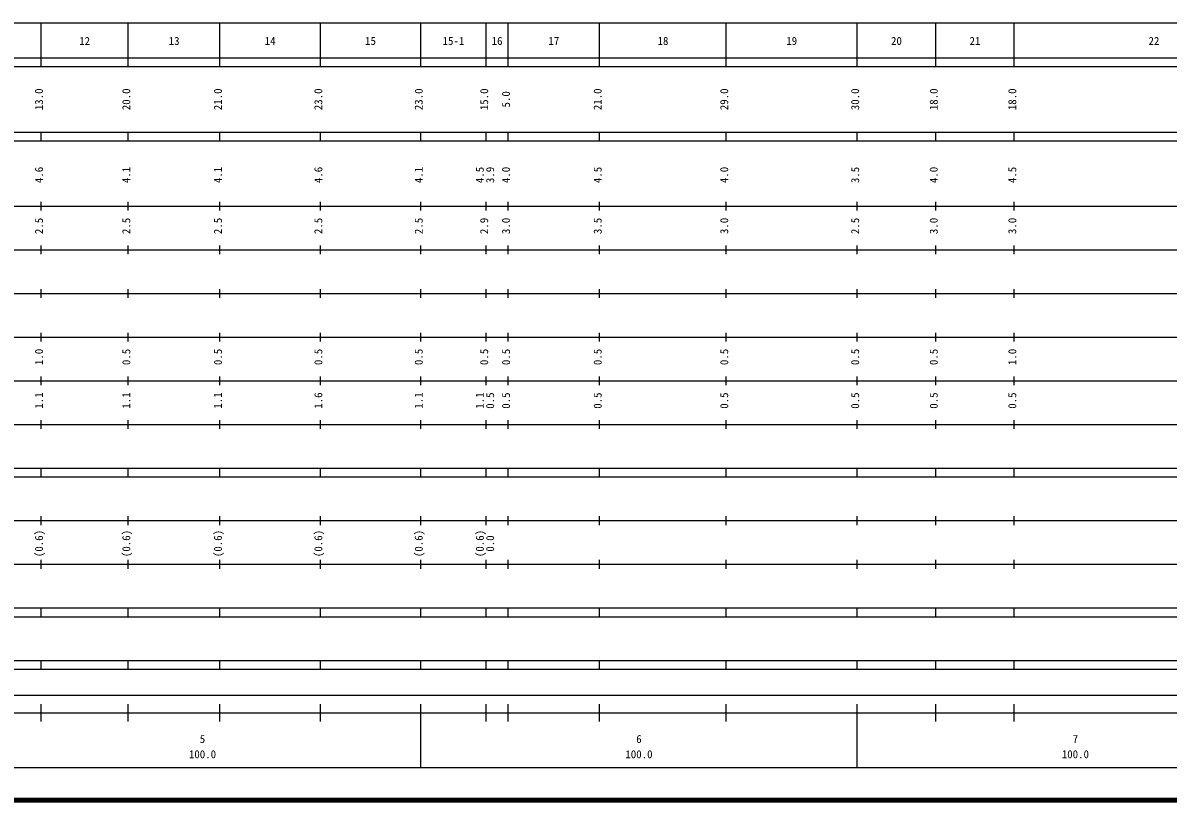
# Model space of a CAD drawing. Units: millimetres on the paper, enlarged 1000 times. Extents: x 40000 to 680000, y 20000 to 380000.
# Drawn here: x 276853 to 539240, y 20000 to 198000 of the extents above; entities that cross this region are included whole.
import ezdxf
from ezdxf.enums import TextEntityAlignment as Align

# ---------------------------------------------------------------- set-up
doc = ezdxf.new("R2010")
doc.units = ezdxf.units.MM
doc.header["$LTSCALE"] = 1000
doc.layers.add('S-TTL', color=2, linetype='Continuous', lineweight=140)
doc.layers.add('S-TTL-BAND', color=7, linetype='Continuous', lineweight=25)
doc.styles.add('ＭＳ ゴシック', font='')
doc.styles.get('ＭＳ ゴシック').set_extended_font_data('MS Gothic')

msp = doc.modelspace()

# ---------------------------------------------------------------- linework, layer by layer
at = {"layer": 'S-TTL'}
msp.add_line((40000, 20000), (680000, 20000), dxfattribs=at)
at = {"layer": 'S-TTL-BAND'}
for p, q in [((68000, 198000), (579000, 198000)), ((281000, 188000), (281000, 198000)), ((301000, 188000), (301000, 198000)), ((322000, 188000), (322000, 198000)), ((345000, 188000), (345000, 198000)), ((368000, 188000), (368000, 198000)), ((383000, 188000), (383000, 198000)), ((388000, 188000), (388000, 198000)), ((409000, 188000), (409000, 198000)), ((438000, 188000), (438000, 198000)), ((468000, 188000), (468000, 198000)), ((486000, 188000), (486000, 198000)), ((504000, 188000), (504000, 198000)), ((40000, 190000), (579000, 190000)), ((40000, 188000), (579000, 188000)), ((40000, 173000), (579000, 173000)), ((40000, 171000), (579000, 171000)), ((281000, 171000), (281000, 173000)), ((301000, 171000), (301000, 173000)), ((322000, 171000), (322000, 173000)), ((345000, 171000), (345000, 173000)), ((368000, 171000), (368000, 173000)), ((383000, 171000), (383000, 173000)), ((388000, 171000), (388000, 173000)), ((409000, 171000), (409000, 173000)), ((438000, 171000), (438000, 173000)), ((468000, 171000), (468000, 173000)), ((486000, 171000), (486000, 173000)), ((504000, 171000), (504000, 173000)), ((40000, 156000), (579000, 156000)), ((281000, 155000), (281000, 157000)), ((301000, 155000), (301000, 157000)), ((322000, 155000), (322000, 157000)), ((345000, 155000), (345000, 157000)), ((368000, 155000), (368000, 157000)), ((383000, 155000), (383000, 157000)), ((388000, 155000), (388000, 157000)), ((409000, 155000), (409000, 157000)), ((438000, 155000), (438000, 157000)), ((468000, 155000), (468000, 157000)), ((486000, 155000), (486000, 157000)), ((504000, 155000), (504000, 157000)), ((281000, 145000), (281000, 147000)), ((301000, 145000), (301000, 147000)), ((322000, 145000), (322000, 147000)), ((345000, 145000), (345000, 147000)), ((368000, 145000), (368000, 147000)), ((383000, 145000), (383000, 147000)), ((388000, 145000), (388000, 147000)), ((409000, 145000), (409000, 147000)), ((438000, 145000), (438000, 147000)), ((468000, 145000), (468000, 147000)), ((486000, 145000), (486000, 147000)), ((504000, 145000), (504000, 147000)), ((46000, 146000), (579000, 146000)), ((281000, 135000), (281000, 137000)), ((301000, 135000), (301000, 137000)), ((322000, 135000), (322000, 137000)), ((345000, 135000), (345000, 137000)), ((368000, 135000), (368000, 137000)), ((383000, 135000), (383000, 137000)), ((388000, 135000), (388000, 137000)), ((409000, 135000), (409000, 137000)), ((438000, 135000), (438000, 137000)), ((468000, 135000), (468000, 137000)), ((486000, 135000), (486000, 137000)), ((504000, 135000), (504000, 137000)), ((52000, 136000), (579000, 136000)), ((46000, 126000), (579000, 126000)), ((281000, 125000), (281000, 127000)), ((301000, 125000), (301000, 127000)), ((322000, 125000), (322000, 127000)), ((345000, 125000), (345000, 127000)), ((368000, 125000), (368000, 127000)), ((383000, 125000), (383000, 127000)), ((388000, 125000), (388000, 127000)), ((409000, 125000), (409000, 127000)), ((438000, 125000), (438000, 127000)), ((468000, 125000), (468000, 127000)), ((486000, 125000), (486000, 127000)), ((504000, 125000), (504000, 127000)), ((52000, 116000), (579000, 116000)), ((281000, 115000), (281000, 117000)), ((301000, 115000), (301000, 117000)), ((322000, 115000), (322000, 117000)), ((345000, 115000), (345000, 117000)), ((368000, 115000), (368000, 117000)), ((383000, 115000), (383000, 117000)), ((388000, 115000), (388000, 117000)), ((409000, 115000), (409000, 117000)), ((438000, 115000), (438000, 117000)), ((468000, 115000), (468000, 117000)), ((486000, 115000), (486000, 117000)), ((504000, 115000), (504000, 117000)), ((46000, 106000), (579000, 106000)), ((281000, 105000), (281000, 107000)), ((301000, 105000), (301000, 107000)), ((322000, 105000), (322000, 107000)), ((345000, 105000), (345000, 107000)), ((368000, 105000), (368000, 107000)), ((383000, 105000), (383000, 107000)), ((388000, 105000), (388000, 107000)), ((409000, 105000), (409000, 107000)), ((438000, 105000), (438000, 107000)), ((468000, 105000), (468000, 107000)), ((486000, 105000), (486000, 107000)), ((504000, 105000), (504000, 107000)), ((40000, 96000), (579000, 96000)), ((281000, 94000), (281000, 96000)), ((301000, 94000), (301000, 96000)), ((322000, 94000), (322000, 96000)), ((345000, 94000), (345000, 96000)), ((368000, 94000), (368000, 96000)), ((383000, 94000), (383000, 96000)), ((388000, 94000), (388000, 96000)), ((409000, 94000), (409000, 96000)), ((438000, 94000), (438000, 96000)), ((468000, 94000), (468000, 96000)), ((486000, 94000), (486000, 96000)), ((504000, 94000), (504000, 96000)), ((40000, 94000), (579000, 94000)), ((49000, 84000), (579000, 84000)), ((281000, 83000), (281000, 85000)), ((301000, 83000), (301000, 85000)), ((322000, 83000), (322000, 85000)), ((345000, 83000), (345000, 85000)), ((368000, 83000), (368000, 85000)), ((383000, 83000), (383000, 85000)), ((388000, 83000), (388000, 85000)), ((409000, 83000), (409000, 85000)), ((438000, 83000), (438000, 85000)), ((468000, 83000), (468000, 85000)), ((486000, 83000), (486000, 85000)), ((504000, 83000), (504000, 85000)), ((40000, 74000), (579000, 74000)), ((281000, 73000), (281000, 75000)), ((301000, 73000), (301000, 75000)), ((322000, 73000), (322000, 75000)), ((345000, 73000), (345000, 75000)), ((368000, 73000), (368000, 75000)), ((383000, 73000), (383000, 75000)), ((388000, 73000), (388000, 75000)), ((409000, 73000), (409000, 75000)), ((438000, 73000), (438000, 75000)), ((468000, 73000), (468000, 75000)), ((486000, 73000), (486000, 75000)), ((504000, 73000), (504000, 75000)), ((40000, 64000), (579000, 64000)), ((281000, 62000), (281000, 64000)), ((301000, 62000), (301000, 64000)), ((322000, 62000), (322000, 64000)), ((345000, 62000), (345000, 64000)), ((368000, 62000), (368000, 64000)), ((383000, 62000), (383000, 64000)), ((388000, 62000), (388000, 64000)), ((409000, 62000), (409000, 64000)), ((438000, 62000), (438000, 64000)), ((468000, 62000), (468000, 64000)), ((486000, 62000), (486000, 64000)), ((504000, 62000), (504000, 64000)), ((40000, 62000), (579000, 62000)), ((40000, 52000), (579000, 52000)), ((40000, 50000), (579000, 50000)), ((281000, 50000), (281000, 52000)), ((301000, 50000), (301000, 52000)), ((322000, 50000), (322000, 52000)), ((345000, 50000), (345000, 52000)), ((368000, 50000), (368000, 52000)), ((383000, 50000), (383000, 52000)), ((388000, 50000), (388000, 52000)), ((409000, 50000), (409000, 52000)), ((438000, 50000), (438000, 52000)), ((468000, 50000), (468000, 52000)), ((486000, 50000), (486000, 52000)), ((504000, 50000), (504000, 52000)), ((71000, 44000), (565000, 44000)), ((281000, 38000), (281000, 42000)), ((301000, 38000), (301000, 42000)), ((322000, 38000), (322000, 42000)), ((345000, 38000), (345000, 42000)), ((368000, 27500), (368000, 42000)), ((383000, 38000), (383000, 42000)), ((388000, 38000), (388000, 42000)), ((409000, 38000), (409000, 42000)), ((438000, 38000), (438000, 42000)), ((468000, 27500), (468000, 42000)), ((486000, 38000), (486000, 42000)), ((504000, 38000), (504000, 42000)), ((40000, 40000), (579000, 40000)), ((68000, 27500), (579000, 27500))]:
    msp.add_line(p, q, dxfattribs=at)

# ---------------------------------------------------------------- texts
at = {"layer": 'S-TTL-BAND', "style": 'ＭＳ ゴシック'}
for s, p in [('12', (291000, 192405)), ('13', (311500, 192405)), ('14', (333500, 192405)), ('15', (356500, 192405)), ('15-1', (375500, 192405)), ('16', (385500, 192405)), ('17', (398500, 192405)), ('18', (423500, 192405)), ('19', (453000, 192405)), ('20', (477000, 192405)), ('21', (495000, 192405)), ('22', (536000, 192405)), ('5', (318000, 32523)), ('6', (418000, 32523)), ('7', (518000, 32523)), ('100.0', (318000, 29033)), ('100.0', (418000, 29033)), ('100.0', (518000, 29033))]:
    msp.add_text(s, height=1833, dxfattribs=at).set_placement(p, align=Align.BOTTOM_CENTER)
for s, p in [('13.0', (282000, 180500)), ('20.0', (302000, 180500)), ('21.0', (323000, 180500)), ('23.0', (346000, 180500)), ('23.0', (369000, 180500)), ('15.0', (384000, 180500)), ('5.0', (389000, 180500)), ('21.0', (410000, 180500)), ('29.0', (439000, 180500)), ('30.0', (469000, 180500)), ('18.0', (487000, 180500)), ('18.0', (505000, 180500)), ('4.6', (282000, 163174)), ('4.1', (302000, 163174)), ('4.1', (323000, 163174)), ('4.6', (346000, 163174)), ('4.1', (369000, 163174)), ('4.5', (383000, 163174)), ('3.9', (385370, 163174)), ('4.0', (389000, 163174)), ('4.5', (410000, 163174)), ('4.0', (439000, 163174)), ('3.5', (469000, 163174)), ('4.0', (487000, 163174)), ('4.5', (505000, 163174)), ('2.5', (282000, 151500)), ('2.5', (302000, 151500)), ('2.5', (323000, 151500)), ('2.5', (346000, 151500)), ('2.5', (369000, 151500)), ('2.9', (384000, 151500)), ('3.0', (389000, 151500)), ('3.5', (410000, 151500)), ('3.0', (439000, 151500)), ('2.5', (469000, 151500)), ('3.0', (487000, 151500)), ('3.0', (505000, 151500)), ('1.0', (282000, 121500)), ('0.5', (302000, 121500)), ('0.5', (323000, 121500)), ('0.5', (346000, 121500)), ('0.5', (369000, 121500)), ('0.5', (384000, 121500)), ('0.5', (389000, 121500)), ('0.5', (410000, 121500)), ('0.5', (439000, 121500)), ('0.5', (469000, 121500)), ('0.5', (487000, 121500)), ('1.0', (505000, 121500)), ('1.1', (282000, 111500)), ('1.1', (302000, 111500)), ('1.1', (323000, 111500)), ('1.6', (346000, 111500)), ('1.1', (369000, 111500)), ('1.1', (383000, 111500)), ('0.5', (385370, 111500)), ('0.5', (389000, 111500)), ('0.5', (410000, 111500)), ('0.5', (439000, 111500)), ('0.5', (469000, 111500)), ('0.5', (487000, 111500)), ('0.5', (505000, 111500)), ('(0.6)', (282000, 78764)), ('(0.6)', (302000, 78764)), ('(0.6)', (323000, 78764)), ('(0.6)', (346000, 78764)), ('(0.6)', (369000, 78764)), ('(0.6)', (383000, 78764)), ('0.0', (385370, 78764))]:
    msp.add_text(s, height=1833, rotation=90, dxfattribs=at).set_placement(p, align=Align.BOTTOM_CENTER)

doc.saveas('drawing.dxf')
